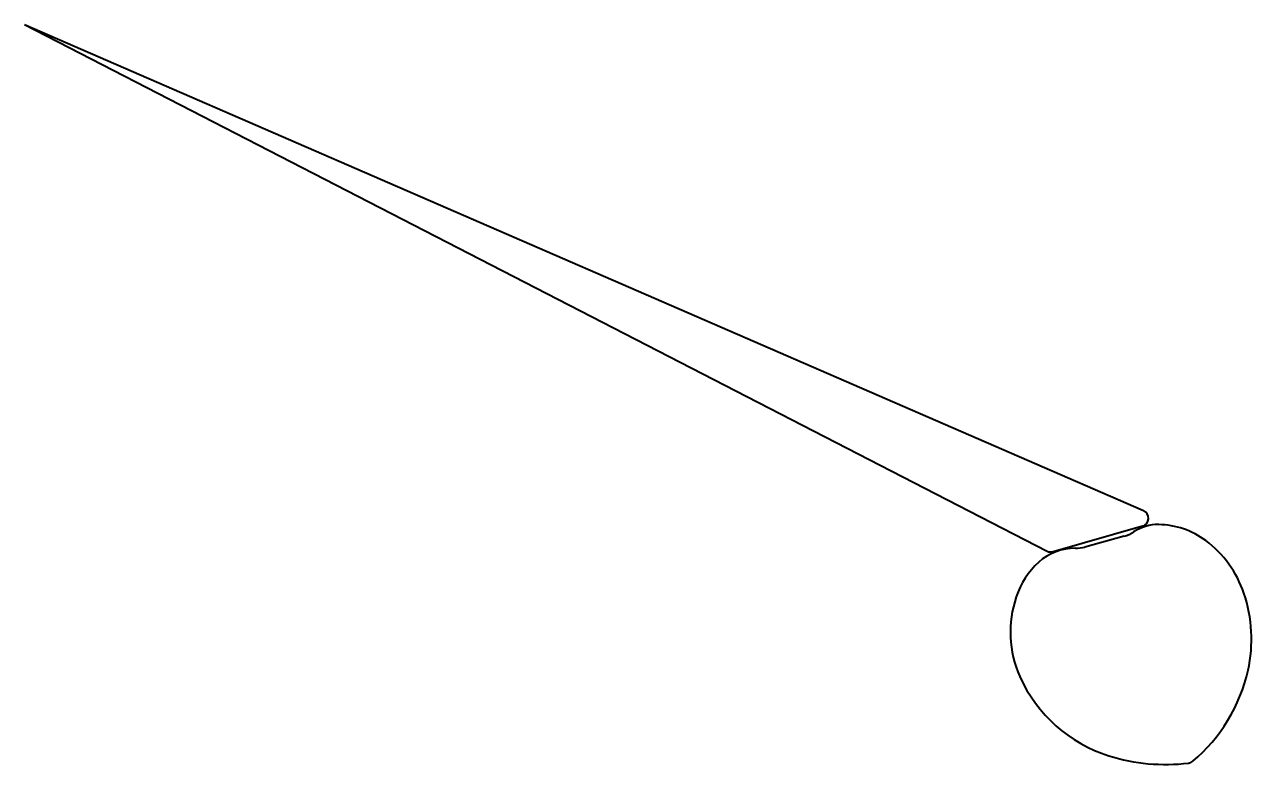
# Model space of a CAD drawing. Header units: millimetres. Extents: x -13.1 to 1.7, y -2.1 to 6.8.
import ezdxf

# ---------------------------------------------------------------- set-up
doc = ezdxf.new("R2010")
doc.units = ezdxf.units.MM
doc.layers.add('ModelSketch_Visible', color=7, linetype='Continuous', lineweight=40)

msp = doc.modelspace()

# ---------------------------------------------------------------- linework, layer by layer
at = {"layer": 'ModelSketch_Visible'}
for p, q in [((-13.064, 6.793), (-0.749, 0.447)), ((-13.064, 6.793), (0.413, 0.935)), ((0.401, 0.747), (-0.675, 0.44)), ((0.178, 0.626), (-0.293, 0.496))]:
    msp.add_line(p, q, dxfattribs=at)
for centre, radius, start, end in [((0.373, 0.843), 0.1, 285.9357, 66.5072), ((0.586, 0.24), 0.527, 89.0544, 123.7324), ((0.579, -0.206), 0.973, 53.1951, 89.0544), ((0.072, 1.011), 0.4, 285.398, 303.7324), ((-0.418, -0.154), 0.636, 88.9462, 132.7477), ((-0.703, 0.536), 0.1, 242.7389, 285.9357), ((-0.399, 0.882), 0.4, 268.9462, 285.398), ((0.371, -0.483), 1.32, 18.6779, 53.1951), ((-0.163, -0.43), 1.012, 132.7477, 161.1558), ((0.125, -0.529), 1.316, 161.1558, 204.0586), ((-0.014, -0.613), 1.727, 347.4369, 18.6779), ((-0.278, -0.555), 1.997, 309.9867, 347.4369), ((0.519, -0.353), 1.747, 204.0586, 252.6008), ((0.677, 0.152), 2.276, 252.6008, 276.9759), ((0.941, -2.008), 0.1, 276.9759, 309.9867)]:
    msp.add_arc(centre, radius, start, end, dxfattribs=at)

doc.saveas('drawing.dxf')
